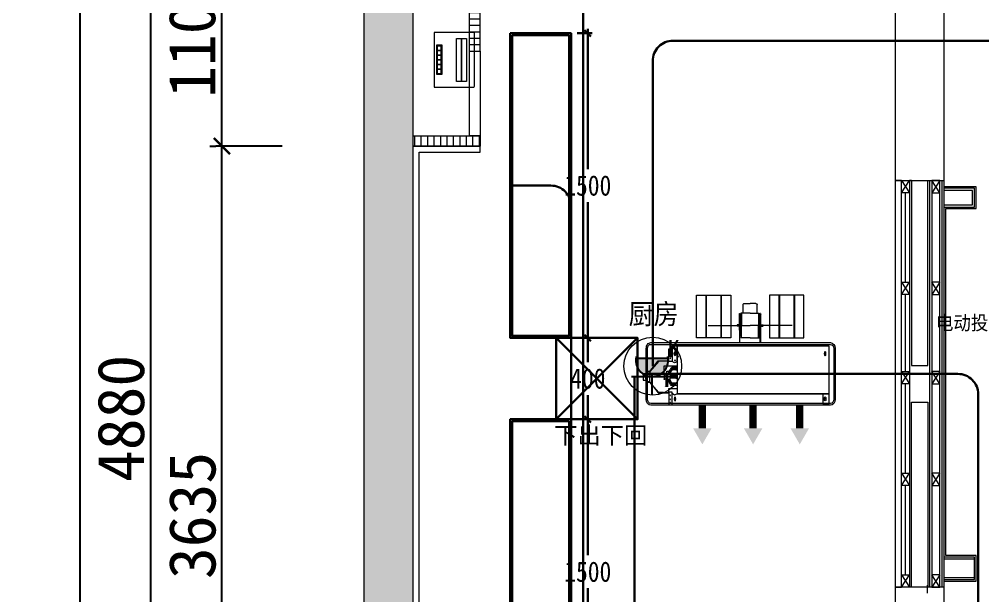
# Model space of a CAD drawing. Header units: millimetres. Extents: x -41640 to 3079702, y -5257903 to 68462.
# Drawn here: x 45904 to 50644, y 37760 to 40596 of the extents above; entities that cross this region are included whole.
import ezdxf

# ---------------------------------------------------------------- set-up
doc = ezdxf.new("R2010")
doc.units = ezdxf.units.MM
doc.header["$LTSCALE"] = 10
doc.linetypes.add('CONTINOUS', pattern=[0])
doc.layers.get('0').update_dxf_attribs({"color": 255})
doc.layers.get('Defpoints').update_dxf_attribs({"color": 255})
for name, color, linetype, lineweight in [('1浅浅', 251, 'Continuous', 20), ('1灯位开关布线图', 1, 'Continuous', 30), ('1灯位开关布置图', 5, 'Continuous', 30), ('1灯具', 2, 'Continuous', 30), ('1空调', 3, 'Continuous', 30), ('C-强电插座布置图', 1, 'Continuous', 30), ('浅线', 251, 'CONTINOUS', 0)]:
    doc.layers.add(name, color=color, linetype=linetype, lineweight=lineweight)
doc.layers.add('2323', color=4, linetype='Continuous')
doc.layers.add('LAYER2', color=8, linetype='Continuous')
doc.styles.add('125', font='', dxfattribs={"height": 160})
doc.styles.get("Standard").update_dxf_attribs({"font": ''})
doc.styles.add('夏建东', font='', dxfattribs={"width": 0.85})
doc.styles.add('宋', font='')
doc.styles.add('邓林', font='simhei.ttf')
doc.styles.get('125').set_extended_font_data('仿宋_GB2312')
doc.styles.get('Standard').set_extended_font_data('SimSun')
doc.styles.get('夏建东').set_extended_font_data('SimSun')
doc.styles.get('宋').set_extended_font_data('FangSong_GB2312')
doc.dimstyles.new('g', dxfattribs={"dimtxt": 100, "dimasz": 31, "dimexe": 21, "dimexo": 30, "dimgap": 31, "dimtad": 1, "dimtih": 1, "dimtoh": 1, "dimdec": 0, "dimrnd": 10, "dimdsep": 46, "dimtxsty": '夏建东', "dimblk": 'OBLIQUE', "dimcen": 2.5, "dimdle": 21, "dimclrd": 5, "dimclre": 5, "dimclrt": 5, "dimadec": 0, "dimazin": 0, "dimtfac": 1, "dimtdec": 0, "dimtmove": 2, "dimatfit": 3, "dimldrblk": 'DOT', "dimfxl": 300, "dimlwd": -1, "dimlwe": -1, "dimarcsym": 1})
doc.dimstyles.get("Standard").update_dxf_attribs({"dimtxt": 0.18, "dimasz": 0.18, "dimexe": 0.18, "dimexo": 0.0625, "dimgap": 0.09, "dimtad": 0, "dimtih": 1, "dimtoh": 1, "dimdec": 4, "dimzin": 0, "dimdsep": 46, "dimtxsty": 'Standard', "dimcen": 0.09, "dimadec": 0, "dimazin": 0, "dimtfac": 1, "dimtdec": 4, "dimtofl": 0, "dimtmove": 0, "dimatfit": 3, "dimfxl": 1, "dimtolj": 1, "dimtzin": 0, "dimarcsym": 0})

# ---------------------------------------------------------------- blocks, each defined once
blk = doc.blocks.new('_ArchTick')
at = {"color": 0, "linetype": 'ByBlock', "const_width": 0.15}
blk.add_lwpolyline([(-0.5, -0.5), (0.5, 0.5)], dxfattribs=at)
blk = doc.blocks.new('*D755')
at = {"layer": 'Defpoints', "color": 0, "lineweight": 30, "ltscale": 0.5}
for p in [(46901.4, 39972), (46901.4, 39972), (46901.4, 36337)]:
    blk.add_point(p, dxfattribs=at)
at = {"layer": '浅线', "color": 8, "lineweight": -2, "ltscale": 0.5}
for p, q in [((46901.4, 36277), (46901.4, 40032)), ((46841.4, 39972), (46871.4, 39972)), ((46961.4, 36337), (46931.4, 36337))]:
    blk.add_line(p, q, dxfattribs=at)
at = {"layer": '浅线', "color": 8, "lineweight": -2, "ltscale": 0.5, "xscale": 80, "yscale": 80, "zscale": 80}
for p, rotation in [((46901.4, 39972), 90), ((46901.4, 36337), 270)]:
    blk.add_blockref('_ArchTick', p, dxfattribs=dict(at, rotation=rotation))
at = {"layer": '浅线', "color": 45, "ltscale": 0.5, "insert": (46756.4, 38154.5), "char_height": 230, "attachment_point": 5, "rotation": 90, "style": '邓林', "bg_fill": 3, "box_fill_scale": 1.1, "bg_fill_color": 256, "bg_fill_true_color": 13158600, "bg_fill_transparency": 8888752}
blk.add_mtext('3635', dxfattribs=at)
blk = doc.blocks.new('_Dot')
at = {"color": 0, "linetype": 'ByBlock', "lineweight": -2}
blk.add_line((-0.5, 0), (-1, 0), dxfattribs=at)
at = {"color": 0, "linetype": 'ByBlock', "const_width": 0.5}
blk.add_lwpolyline([(-0.25, 0, 1), (0.25, 0, 1)], format="xyb", close=True, dxfattribs=at)
blk = doc.blocks.new('DOT')
at = {"color": 0, "linetype": 'ByBlock'}
blk.add_line((-0.35, 0), (-1, 0), dxfattribs=at)
at = {"color": 0, "linetype": 'ByBlock', "const_width": 0.35}
blk.add_lwpolyline([(-0.175, 0, 1), (0.175, 0, 1)], format="xyb", close=True, dxfattribs=at)
blk = doc.blocks.new('*D757')
at = {"layer": 'Defpoints', "color": 0, "lineweight": 30, "ltscale": 0.5}
for p in [(47251.4, 41072), (46201.4, 31402), (47251.4, 31402)]:
    blk.add_point(p, dxfattribs=at)
at = {"layer": '浅线', "color": 8, "lineweight": -2, "ltscale": 0.5}
for p, q in [((46201.4, 41132), (46201.4, 31342)), ((47191.4, 41072), (46171.4, 41072)), ((47191.4, 31402), (46171.4, 31402))]:
    blk.add_line(p, q, dxfattribs=at)
at = {"layer": '浅线', "color": 8, "lineweight": -2, "ltscale": 0.5, "xscale": 80, "yscale": 80, "zscale": 80}
for p, rotation in [((46201.4, 41072), 90), ((46201.4, 31402), 270)]:
    blk.add_blockref('_ArchTick', p, dxfattribs=dict(at, rotation=rotation))
at = {"layer": '浅线', "color": 45, "ltscale": 0.5, "insert": (46055.1, 36237), "char_height": 230, "attachment_point": 5, "rotation": 90, "style": '邓林', "bg_fill": 3, "box_fill_scale": 1.1, "bg_fill_color": 256, "bg_fill_true_color": 13158600, "bg_fill_transparency": 15660264}
blk.add_mtext('9670', dxfattribs=at)
blk = doc.blocks.new('*D786')
at = {"layer": 'Defpoints', "color": 0, "lineweight": 30, "ltscale": 0.5}
for p in [(46551.4, 41072), (47251.4, 41072), (48531.4, 36192)]:
    blk.add_point(p, dxfattribs=at)
at = {"layer": '浅线', "color": 8, "lineweight": -2, "ltscale": 0.5}
for p, q in [((46551.4, 36132), (46551.4, 41132)), ((47191.4, 41072), (46521.4, 41072)), ((48471.4, 36192), (46521.4, 36192))]:
    blk.add_line(p, q, dxfattribs=at)
at = {"layer": '浅线', "color": 8, "lineweight": -2, "ltscale": 0.5, "xscale": 80, "yscale": 80, "zscale": 80}
for p, rotation in [((46551.4, 41072), 90), ((46551.4, 36192), 270)]:
    blk.add_blockref('_ArchTick', p, dxfattribs=dict(at, rotation=rotation))
at = {"layer": '浅线', "color": 45, "ltscale": 0.5, "insert": (46405.1, 38632), "char_height": 230, "attachment_point": 5, "rotation": 90, "style": '邓林', "bg_fill": 3, "box_fill_scale": 1.1, "bg_fill_color": 256, "bg_fill_true_color": 13158600, "bg_fill_transparency": 8784720}
blk.add_mtext('4880', dxfattribs=at)
blk = doc.blocks.new('*D787')
at = {"layer": 'Defpoints', "color": 0, "lineweight": 30, "ltscale": 0.5}
for p in [(46901.4, 41072), (47151.4, 41072), (47256.9, 39972)]:
    blk.add_point(p, dxfattribs=at)
at = {"layer": '浅线', "color": 8, "lineweight": -2, "ltscale": 0.5}
for p, q in [((46901.4, 39912), (46901.4, 41132)), ((47091.4, 41072), (46871.4, 41072)), ((47196.9, 39972), (46871.4, 39972))]:
    blk.add_line(p, q, dxfattribs=at)
at = {"layer": '浅线', "color": 8, "lineweight": -2, "ltscale": 0.5, "xscale": 80, "yscale": 80, "zscale": 80}
for p, rotation in [((46901.4, 41072), 90), ((46901.4, 39972), 270)]:
    blk.add_blockref('_ArchTick', p, dxfattribs=dict(at, rotation=rotation))
at = {"layer": '浅线', "color": 45, "ltscale": 0.5, "insert": (46755.1, 40522), "char_height": 230, "attachment_point": 5, "rotation": 90, "style": '邓林', "bg_fill": 3, "box_fill_scale": 1.1, "bg_fill_color": 256, "bg_fill_true_color": 13158600, "bg_fill_transparency": 8792064}
blk.add_mtext('1100', dxfattribs=at)
blk = doc.blocks.new('_DatumFilled')
at = {"color": 0, "linetype": 'ByBlock'}
blk.add_solid([(0, 0.577), (-1, 0), (0, -0.577)], dxfattribs=at)
blk = doc.blocks.new('b-ktsnj')
at = {"color": 251, "lineweight": 0}
for p, q in [((162054, 33961.1, 0), (161133.2, 33961.1, 0)), ((162054, 33952.4, 0), (161133.2, 33952.4, 0)), ((161225.6, 33894.8, 0), (161225.6, 33958.9, 0)), ((161225.6, 33958.9, 0), (161241.6, 33958.9, 0)), ((161241.6, 33958.9, 0), (161241.6, 33894.8, 0)), ((162015.6, 33952.4, 0), (161241.6, 33952.4, 0)), ((161241.6, 33952.4, 0), (161241.6, 33900.7, 0)), ((162015.6, 33902.9, 0), (162015.6, 33952.4, 0)), ((162015.6, 33952.4, 0), (162047.7, 33952.4, 0)), ((162047.7, 33952.4, 0), (162047.7, 33902.9, 0)), ((161109.7, 33930.7, 0), (161109.7, 33670.7, 0)), ((161116.4, 33930.7, 0), (161116.4, 33670.7, 0)), ((161128.7, 33843.1, 0), (161170.3, 33898, 0)), ((161172.6, 33893.7, 0), (161128.7, 33843.1, 0)), ((161170.3, 33898, 0), (161225.6, 33898, 0)), ((161225.6, 33898, 0), (161172.6, 33893.7, 0)), ((161241.6, 33894.8, 0), (161225.6, 33894.8, 0)), ((161225.6, 33894.8, 0), (161225.6, 33875.8, 0)), ((161254.9, 33908.8, 0), (161241.6, 33900.7, 0)), ((161257.2, 33928.9, 0), (161254.7, 33928.9, 0)), ((161268.2, 33902.9, 0), (161254.9, 33908.8, 0)), ((161257.2, 33928.9, 0), (161257.2, 33932.4, 0)), ((161257.2, 33928.9, 0), (161259.7, 33928.9, 0)), ((161257.2, 33928.9, 0), (161257.2, 33925.4, 0)), ((161268.2, 33658.3, 0), (161268.2, 33902.9, 0)), ((161268.2, 33902.9, 0), (162047.7, 33902.9, 0)), ((162015.6, 33902.9, 0), (161268.2, 33902.9, 0)), ((162047.7, 33902.9, 0), (162015.6, 33902.9, 0)), ((162026.6, 33928.9, 0), (162024.1, 33928.9, 0)), ((162026.6, 33928.9, 0), (162026.6, 33932.4, 0)), ((162026.6, 33928.9, 0), (162026.6, 33925.4, 0)), ((162026.6, 33928.9, 0), (162029.1, 33928.9, 0)), ((162047.7, 33902.9, 0), (162047.7, 33658.3, 0)), ((162070.9, 33670.7, 0), (162070.9, 33930.7, 0)), ((162077.6, 33670.7, 0), (162077.6, 33930.7, 0)), ((161116.4, 33843.1, 0), (161128.7, 33843.1, 0)), ((161128.7, 33842, 0), (161116.4, 33842, 0)), ((161128.7, 33843.1, 0), (161128.7, 33815.6, 0)), ((161219.8, 33865.4, 0), (161209.1, 33865.4, 0)), ((161210.4, 33829.8, 0), (161210.4, 33860.8, 0)), ((161214.4, 33829.8, 0), (161214.4, 33858.5, 0)), ((161218.4, 33829.8, 0), (161218.4, 33860.8, 0)), ((161224.1, 33835.5, 0), (161234.4, 33821.8, 0)), ((161225.6, 33875.8, 0), (161268.2, 33875.8, 0)), ((161260.4, 33859.3, 0), (161237.7, 33859.3, 0)), ((161260.4, 33853.5, 0), (161240.1, 33853.5, 0)), ((161260.4, 33847.6, 0), (161241.1, 33847.6, 0)), ((161268.2, 33859.3, 0), (161260.4, 33859.3, 0)), ((161260.4, 33859.3, 0), (161260.4, 33847.6, 0)), ((161260.4, 33847.6, 0), (161268.2, 33847.6, 0)), ((161268.2, 33847.6, 0), (161268.2, 33859.3, 0)), ((161180.1, 33815.6, 0), (161074.4, 33815.6, 0)), ((161093.4, 33800.7, 0), (161093.4, 33832.4, 0)), ((161093.4, 33832.4, 0), (161093.4, 33832.4, 0)), ((161093.4, 33832.4, 0), (161109.7, 33832.4, 0)), ((161109.7, 33800.7, 0), (161093.4, 33800.7, 0)), ((161093.4, 33800.7, 0), (161093.4, 33800.7, 0)), ((161109.7, 33832.4, 0), (161109.7, 33832.4, 0)), ((161109.7, 33832.4, 0), (161109.7, 33800.7, 0)), ((161109.7, 33800.7, 0), (161109.7, 33800.7, 0)), ((161128.7, 33789.1, 0), (161116.4, 33789.1, 0)), ((161116.4, 33788, 0), (161128.7, 33788, 0)), ((161128.7, 33788, 0), (161128.7, 33815.6, 0)), ((161172.6, 33737.5, 0), (161128.7, 33788, 0)), ((161128.7, 33788, 0), (161170.3, 33733.1, 0)), ((161234.7, 33815.6, 0), (161180.1, 33815.6, 0)), ((161200.3, 33827.2, 0), (161201.7, 33828.5, 0)), ((161200.3, 33827.2, 0), (161201.7, 33825.8, 0)), ((161200.3, 33827.2, 0), (161204.4, 33827.2, 0)), ((161201.1, 33801.4, 0), (161201.1, 33821.8, 0)), ((161201.1, 33821.8, 0), (161202.9, 33821.8, 0)), ((161202.9, 33801.4, 0), (161201.1, 33801.4, 0)), ((161202, 33821.8, 0), (161202, 33827.2, 0)), ((161202, 33801.4, 0), (161202, 33798.7, 0)), ((161202, 33797.6, 0), (161202, 33758.9, 0)), ((161202.9, 33821.8, 0), (161202.9, 33801.4, 0)), ((161204.4, 33827.2, 0), (161203.1, 33828.5, 0)), ((161204.4, 33827.2, 0), (161203.1, 33825.8, 0)), ((161221.1, 33829.8, 0), (161207.8, 33829.8, 0)), ((161221.1, 33801.4, 0), (161207.8, 33801.4, 0)), ((161214.4, 33801.4, 0), (161214.4, 33786.7, 0)), ((161214.4, 33786.7, 0), (161227.5, 33786.7, 0)), ((161224.1, 33795.6, 0), (161234.9, 33810, 0)), ((161234.9, 33810, 0), (161234.4, 33821.8, 0)), ((161260.4, 33821.8, 0), (161234.4, 33821.8, 0)), ((161268.2, 33815.6, 0), (161234.7, 33815.6, 0)), ((161260.4, 33810, 0), (161234.9, 33810, 0)), ((161260.4, 33810, 0), (161260.4, 33821.8, 0)), ((161260.4, 33821.8, 0), (161268.2, 33821.8, 0)), ((161268.2, 33810, 0), (161260.4, 33810, 0)), ((161268.2, 33821.8, 0), (161268.2, 33810, 0)), ((161225.6, 33733.1, 0), (161172.6, 33737.5, 0)), ((161202, 33758.9, 0), (161268.2, 33758.9, 0)), ((161260.4, 33768.5, 0), (161241.4, 33768.5, 0)), ((161254.9, 33744.4, 0), (161241.6, 33736.3, 0)), ((161260.4, 33774.4, 0), (161242.9, 33774.4, 0)), ((161260.4, 33780.2, 0), (161244.2, 33780.2, 0)), ((161268.2, 33738.5, 0), (161254.9, 33744.4, 0)), ((161260.4, 33768.5, 0), (161260.4, 33780.2, 0)), ((161260.4, 33780.2, 0), (161268.2, 33780.2, 0)), ((161268.2, 33768.5, 0), (161260.4, 33768.5, 0)), ((161268.2, 33780.2, 0), (161268.2, 33768.5, 0)), ((161268.2, 33738.5, 0), (161268.2, 33658.3, 0)), ((161170.3, 33733.1, 0), (161225.6, 33733.1, 0)), ((161241.6, 33736.3, 0), (161225.6, 33736.3, 0)), ((161225.6, 33736.3, 0), (161225.6, 33672.2, 0)), ((161241.6, 33672.2, 0), (161241.6, 33736.3, 0)), ((161241.6, 33658.3, 0), (161241.6, 33736.3, 0)), ((161257.2, 33696.8, 0), (161254.7, 33696.8, 0)), ((161257.2, 33696.8, 0), (161257.2, 33700.3, 0)), ((161257.2, 33696.8, 0), (161257.2, 33693.3, 0)), ((161257.2, 33696.8, 0), (161259.7, 33696.8, 0)), ((162026.6, 33696.8, 0), (162024.1, 33696.8, 0)), ((162026.6, 33696.8, 0), (162026.6, 33700.3, 0)), ((162026.6, 33696.8, 0), (162029.1, 33696.8, 0)), ((162026.6, 33696.8, 0), (162026.6, 33693.3, 0)), ((161133.2, 33649, 0), (162054, 33649, 0)), ((161133.2, 33640.3, 0), (162054, 33640.3, 0)), ((161225.6, 33672.2, 0), (161241.6, 33672.2, 0)), ((161268.2, 33658.3, 0), (161241.6, 33658.3, 0)), ((162047.7, 33658.3, 0), (161268.2, 33658.3, 0)), ((161588.4, 33552.7, 0), (161588.4, 33640.3, 0)), ((161588.4, 33640.3, 0), (161588.4, 33640.3, 0)), ((161588.4, 33640.3, 0), (161589.7, 33640.3, 0)), ((161589.7, 33640.3, 0), (161589.7, 33640.3, 0)), ((161589.7, 33640.3, 0), (161589.7, 33552.7, 0)), ((161695.4, 33640.3, 0), (161694.1, 33640.3, 0)), ((161694.1, 33640.3, 0), (161694.1, 33640.3, 0)), ((161694.1, 33640.3, 0), (161694.1, 33552.7, 0)), ((161695.4, 33552.7, 0), (161695.4, 33640.3, 0)), ((161695.4, 33640.3, 0), (161695.4, 33640.3, 0)), ((161542.4, 33616.3, 0), (161366.3, 33616.3, 0)), ((161366.3, 33616.3, 0), (161366.3, 33397.2, 0)), ((161414.3, 33397.2, 0), (161414.3, 33616.3, 0)), ((161416.8, 33397.2, 0), (161416.8, 33616.3, 0)), ((161491.8, 33397.2, 0), (161491.8, 33616.3, 0)), ((161494.4, 33397.2, 0), (161494.4, 33616.3, 0)), ((161542.4, 33397.2, 0), (161542.4, 33616.3, 0)), ((161598.3, 33616.3, 0), (161594.6, 33616.3, 0)), ((161594.6, 33604.9, 0), (161594.6, 33552.7, 0)), ((161598.3, 33616.3, 0), (161598.3, 33552.7, 0)), ((161641.9, 33616.3, 0), (161598.3, 33616.3, 0)), ((161641.9, 33616.3, 0), (161685.5, 33616.3, 0)), ((161685.5, 33616.3, 0), (161685.5, 33552.7, 0)), ((161685.5, 33616.3, 0), (161689.2, 33616.3, 0)), ((161689.2, 33604.9, 0), (161689.2, 33552.7, 0)), ((161741.4, 33616.3, 0), (161917.5, 33616.3, 0)), ((161741.4, 33397.2, 0), (161741.4, 33616.3, 0)), ((161789.4, 33397.2, 0), (161789.4, 33616.3, 0)), ((161792, 33397.2, 0), (161792, 33616.3, 0)), ((161867, 33397.2, 0), (161867, 33616.3, 0)), ((161869.5, 33397.2, 0), (161869.5, 33616.3, 0)), ((161917.5, 33616.3, 0), (161917.5, 33397.2, 0)), ((161426.2, 33552.7, 0), (161641.9, 33552.7, 0)), ((161542.4, 33556.6, 0), (161542.4, 33552.7, 0)), ((161542.4, 33548.8, 0), (161542.4, 33552.7, 0)), ((161587, 33556.6, 0), (161574.8, 33556.6, 0)), ((161574.8, 33556.6, 0), (161574.8, 33552.7, 0)), ((161574.8, 33548.8, 0), (161574.8, 33552.7, 0)), ((161587, 33548.8, 0), (161574.8, 33548.8, 0)), ((161587, 33574.4, 0), (161587, 33493.7, 0)), ((161589.7, 33552.7, 0), (161588.4, 33552.7, 0)), ((161588.4, 33552.7, 0), (161588.4, 33552.7, 0)), ((161589.7, 33577.2, 0), (161589.3, 33577.2, 0)), ((161589.7, 33552.7, 0), (161589.7, 33552.7, 0)), ((161591.9, 33493.7, 0), (161591.9, 33574.4, 0)), ((161594.6, 33500.5, 0), (161594.6, 33552.7, 0)), ((161598.3, 33489, 0), (161598.3, 33552.7, 0)), ((161857.6, 33552.7, 0), (161641.9, 33552.7, 0)), ((161685.5, 33489, 0), (161685.5, 33552.7, 0)), ((161689.2, 33500.5, 0), (161689.2, 33552.7, 0)), ((161691.9, 33493.7, 0), (161691.9, 33574.4, 0)), ((161694.1, 33577.2, 0), (161694.5, 33577.2, 0)), ((161694.1, 33552.7, 0), (161694.1, 33552.7, 0)), ((161694.1, 33552.7, 0), (161695.4, 33552.7, 0)), ((161695.4, 33552.7, 0), (161695.4, 33552.7, 0)), ((161696.8, 33574.4, 0), (161696.8, 33493.7, 0)), ((161696.8, 33556.6, 0), (161709, 33556.6, 0)), ((161696.8, 33548.8, 0), (161709, 33548.8, 0)), ((161741.4, 33556.6, 0), (161741.4, 33552.7, 0)), ((161741.4, 33548.8, 0), (161741.4, 33552.7, 0)), ((161589.3, 33490.8, 0), (161589.7, 33490.8, 0)), ((161694.5, 33490.8, 0), (161694.1, 33490.8, 0)), ((161598.3, 33489, 0), (161594.6, 33489, 0)), ((161641.9, 33489, 0), (161598.3, 33489, 0)), ((161606.2, 33489, 0), (161606.2, 33446.3, 0)), ((161641.9, 33489, 0), (161685.5, 33489, 0)), ((161677.6, 33489, 0), (161677.6, 33446.3, 0)), ((161685.5, 33489, 0), (161689.2, 33489, 0)), ((161366.3, 33397.2, 0), (161542.4, 33397.2, 0)), ((161611.8, 33439, 0), (161641.9, 33439, 0)), ((161672, 33439, 0), (161641.9, 33439, 0)), ((161917.5, 33397.2, 0), (161741.4, 33397.2, 0))]:
    blk.add_line(p, q, dxfattribs=at)
at = {"color": 251, "lineweight": 0, "const_width": 37.5, "elevation": 0}
for points in [[(161397.1, 34079.4), (161397.1, 33961.1)], [(161657.4, 34079.4), (161657.4, 33961.1)], [(161896.6, 34079.4), (161896.6, 33961.1)]]:
    blk.add_lwpolyline(points, dxfattribs=at)
at = {"color": 251, "lineweight": 0}
for centre, major_axis, ratio, start_param, end_param in [((161133.2, 33930.7, 0), (0, 30.4), 0.77429, 0, 1.570796), ((161133.2, 33930.7, 0), (0, 21.7), 0.77429, 0, 1.570796), ((161233.6, 33948.8, 0), (0, 1.36), 0.77429, -1.570796, 4.712389), ((161257.2, 33928.9, 0), (0, 10.4), 0.407862, 3.141593, 9.424778), ((162054, 33930.7, 0), (0, 30.4), 0.77429, -1.570796, 0), ((162054, 33930.7, 0), (0, 21.7), 0.77429, -1.570796, 0), ((161233.6, 33930.3, 0), (0, 1.36), 0.77429, -1.570796, 4.712389), ((161233.6, 33909.9, 0), (0, 1.36), 0.77429, 4.712389, 10.995574), ((161214.4, 33865.4, 0), (0, 6.9), 0.77429, 1.570796, 4.712389), ((161264.3, 33815.6, 0), (0, 55.6), 0.77429, 0.664485, 1.204171), ((161264.8, 33815.3, 0), (0, 49.7), 0.77429, 0.694736, 1.26495), ((161264.3, 33815.6, 0), (0, 43.8), 0.77429, 0.752317, 1.332497), ((161143.6, 33816.5, 0), (0, 46.6), 0.77429, 1.223528, 1.918065), ((161202, 33798, 0), (-0.816, 0), 0.807711, 3.342482, 6.082296), ((161214.4, 33829.8, 0), (0, 8.63), 0.77429, 1.570796, 4.712389), ((161214.4, 33801.4, 0), (0, 8.63), 0.77429, 4.712389, 7.853982), ((161214.2, 33815.6, 0), (0, 5.59), 0.77429, 4.712389, 10.995574), ((161264.3, 33815.6, 0), (0, 55.6), 0.77429, 1.937421, 2.581114), ((161264.8, 33815.3, 0), (0, 49.7), 0.77429, 1.866849, 2.536978), ((161264.3, 33815.6, 0), (0, 43.8), 0.77429, 1.809095, 2.508026), ((161233.6, 33721.2, 0), (0, 1.36), 0.77429, 4.712389, 10.995574), ((161233.6, 33700.8, 0), (0, 1.36), 0.77429, -1.570796, 4.712389), ((161257.2, 33732.1, 0), (0, 2.58), 0.77429, -1.570796, 4.712389), ((162026.6, 33696.8, 0), (0, 10.4), 0.407862, 4.712389, 10.995574), ((161133.2, 33670.7, 0), (0, 30.4), 0.77429, 1.570796, 3.141593), ((161133.2, 33670.7, 0), (0, 21.7), 0.77429, 1.570796, 3.141593), ((161233.6, 33682.3, 0), (0, 1.36), 0.77429, -1.570796, 4.712389), ((162054, 33670.7, 0), (0, 30.4), 0.77429, 3.141593, 4.712389), ((162054, 33670.7, 0), (0, 21.7), 0.77429, 3.141593, 4.712389), ((161589.1, 33610.6, 0), (0, 9.07), 0.77429, 4.03203, 5.395782), ((161694.7, 33610.6, 0), (0, 9.07), 0.77429, 0.887403, 2.251155), ((161589.3, 33574.4, 0), (0, 2.89), 0.77429, 0, 1.570796), ((161589.7, 33574.4, 0), (0, 2.89), 0.77429, 4.712389, 6.283185), ((161694.1, 33574.4, 0), (0, 2.89), 0.77429, 0, 1.570796), ((161694.5, 33574.4, 0), (0, 2.89), 0.77429, 4.712389, 6.283185), ((161589.3, 33493.7, 0), (0, 2.89), 0.77429, 1.570796, 3.141593), ((161589.7, 33493.7, 0), (0, 1.36), 0.77429, 4.712389, 10.995574), ((161589.7, 33493.7, 0), (0, 2.89), 0.77429, 3.141593, 4.712389), ((161589.1, 33494.8, 0), (0, 9.07), 0.77429, 4.028996, 5.392748), ((161694.7, 33494.8, 0), (0, 9.07), 0.77429, 0.890438, 2.25419), ((161694.1, 33493.7, 0), (0, 2.89), 0.77429, 1.570796, 3.141593), ((161694.1, 33493.7, 0), (0, 1.36), 0.77429, 4.712389, 10.995574), ((161694.5, 33493.7, 0), (0, 2.89), 0.77429, 3.141593, 4.712389), ((161611.8, 33446.3, 0), (0, 7.24), 0.77429, 1.570796, 3.141593), ((161672, 33446.3, 0), (0, 7.24), 0.77429, 3.141593, 4.712389)]:
    blk.add_ellipse(centre, major_axis=major_axis, ratio=ratio, start_param=start_param, end_param=end_param, dxfattribs=at)
at = {"color": 251, "lineweight": 0, "extrusion": (0, 0, -1)}
for centre, major_axis, ratio, start_param, end_param in [((162026.6, 33928.9, 0), (0, 10.4), 0.407862, 3.141593, 9.424778), ((161202, 33798.3, 0), (0.816, 0), 0.807711, 0.20089, 2.940703), ((161257.2, 33696.8, 0), (0, 10.4), 0.407862, 4.712389, 10.995574)]:
    blk.add_ellipse(centre, major_axis=major_axis, ratio=ratio, start_param=start_param, end_param=end_param, dxfattribs=at)
at = {"color": 251, "lineweight": 0, "xscale": 82.5, "yscale": 82.5, "zscale": 82.5, "rotation": 270}
for p in [(161397.1, 34079.4, 0), (161657.4, 34079.4, 0), (161896.6, 34079.4, 0)]:
    blk.add_blockref('_DatumFilled', p, dxfattribs=at)
blk = doc.blocks.new('b-ranqijiliang')
at = {"color": 0, "linetype": 'ByBlock', "elevation": 0}
blk.add_lwpolyline([(199708.9, 31158), (199708.9, 31342.3), (199308.9, 31342.3), (199308.9, 31058, 0.414214), (199318.9, 31048), (199698.9, 31048, 0.414214), (199708.9, 31058), (199708.9, 31158)], format="xyb", dxfattribs=at)
for points in [[(199400.9, 31324), (199616.9, 31324), (199616.9, 31287.5), (199400.9, 31287.5)], [(199438, 31291.2), (199438, 31320.4), (199408.8, 31320.4), (199408.8, 31291.2)], [(199472.2, 31291.2), (199472.2, 31320.4), (199443, 31320.4), (199443, 31291.2)], [(199506.4, 31291.2), (199506.4, 31320.4), (199477.2, 31320.4), (199477.2, 31291.2)], [(199540.6, 31291.2), (199540.6, 31320.4), (199511.4, 31320.4), (199511.4, 31291.2)], [(199574.8, 31291.2), (199574.8, 31320.4), (199545.6, 31320.4), (199545.6, 31291.2)], [(199609, 31291.2), (199609, 31320.4), (199579.8, 31320.4), (199579.8, 31291.2)], [(199349.6, 31178.8), (199663.2, 31178.8), (199663.2, 31142.3), (199349.6, 31142.3)], [(199349.6, 31142.3), (199663.2, 31142.3), (199663.2, 31105.8), (199349.6, 31105.8)]]:
    blk.add_lwpolyline(points, close=True, dxfattribs=at)
blk = doc.blocks.new('_Oblique')
at = {"color": 0, "linetype": 'ByBlock', "lineweight": -2}
blk.add_line((-0.5, -0.5), (0.5, 0.5), dxfattribs=at)
blk = doc.blocks.new('*D865')
at = {"layer": '1灯位开关布置图', "color": 5, "ltscale": 0.1}
for p, q in [((48577.3, 38627.8), (48721.9, 38627.8)), ((48700.9, 38648.8), (48700.9, 37958.4)), ((48700.9, 37106), (48700.9, 37796.4)), ((48521.4, 37127), (48721.9, 37127))]:
    blk.add_line(p, q, dxfattribs=at)
at = {"layer": 'Defpoints', "color": 0, "lineweight": 30, "ltscale": 0.1}
for p in [(48547.3, 38627.8), (48700.9, 38627.8), (48491.4, 37127)]:
    blk.add_point(p, dxfattribs=at)
at = {"layer": '1灯位开关布置图', "color": 5, "ltscale": 0.1, "xscale": 31, "yscale": 31, "zscale": 31}
for p, rotation in [((48700.9, 38627.8), 90), ((48700.9, 37127), 270)]:
    blk.add_blockref('_Oblique', p, dxfattribs=dict(at, rotation=rotation))
at = {"layer": '1灯位开关布置图', "color": 5, "lineweight": 0, "ltscale": 0.1, "insert": (48700.9, 37877.4), "char_height": 100, "attachment_point": 5, "style": '夏建东'}
blk.add_mtext('1500', dxfattribs=at)
blk = doc.blocks.new('*D866')
at = {"layer": '1灯位开关布置图', "color": 5, "ltscale": 0.1}
for p, q in [((48602.8, 39027.8), (48721.9, 39027.8)), ((48700.9, 39048.8), (48700.9, 38908.8)), ((48700.9, 38606.8), (48700.9, 38746.8)), ((48577.3, 38627.8), (48721.9, 38627.8))]:
    blk.add_line(p, q, dxfattribs=at)
at = {"layer": 'Defpoints', "color": 0, "lineweight": 30, "ltscale": 0.1}
for p in [(48572.8, 39027.8), (48700.9, 39027.8), (48547.3, 38627.8)]:
    blk.add_point(p, dxfattribs=at)
at = {"layer": '1灯位开关布置图', "color": 5, "ltscale": 0.1, "xscale": 31, "yscale": 31, "zscale": 31}
for p, rotation in [((48700.9, 39027.8), 90), ((48700.9, 38627.8), 270)]:
    blk.add_blockref('_Oblique', p, dxfattribs=dict(at, rotation=rotation))
at = {"layer": '1灯位开关布置图', "color": 5, "lineweight": 0, "ltscale": 0.1, "insert": (48700.9, 38827.8), "char_height": 100, "attachment_point": 5, "style": '夏建东'}
blk.add_mtext('400', dxfattribs=at)
blk = doc.blocks.new('*D867')
at = {"layer": '1灯位开关布置图', "color": 5, "ltscale": 0.1}
for p, q in [((48648.9, 40527), (48721.9, 40527)), ((48700.9, 40548), (48700.9, 39858.4)), ((48700.9, 39006.8), (48700.9, 39696.4)), ((48602.8, 39027.8), (48721.9, 39027.8))]:
    blk.add_line(p, q, dxfattribs=at)
at = {"layer": 'Defpoints', "color": 0, "lineweight": 30, "ltscale": 0.1}
for p in [(48618.9, 40527), (48700.9, 40527), (48572.8, 39027.8)]:
    blk.add_point(p, dxfattribs=at)
at = {"layer": '1灯位开关布置图', "color": 5, "ltscale": 0.1, "xscale": 31, "yscale": 31, "zscale": 31}
for p, rotation in [((48700.9, 40527), 90), ((48700.9, 39027.8), 270)]:
    blk.add_blockref('_Oblique', p, dxfattribs=dict(at, rotation=rotation))
at = {"layer": '1灯位开关布置图', "color": 5, "lineweight": 0, "ltscale": 0.1, "insert": (48700.9, 39777.4), "char_height": 100, "attachment_point": 5, "style": '夏建东'}
blk.add_mtext('1500', dxfattribs=at)
blk = doc.blocks.new('强电插座')
at = {"lineweight": 0}
h = blk.add_hatch(color=12, dxfattribs=at)
h.set_gradient(color1=(216, 3, 3), color2=(230, 5, 5), tint=1, name='CYLINDER')
h.paths.add_polyline_path([(88497.8, 75989.2, 1.129445), (88497.8, 75909.4)])
at = {"layer": '2323', "color": 1}
for p, q in [((88452.6, 75999.6), (88452.6, 75902)), ((88497.8, 75989.2), (88497.8, 75909.4)), ((88407.2, 75949.3), (88460.4, 75949.3))]:
    blk.add_line(p, q, dxfattribs=at)
blk.add_arc((88492.9, 75949.3), 40.2, 77.2553, 282.7447, dxfattribs=at)
at = {"layer": 'LAYER2', "color": 1, "ltscale": 20}
blk.add_line((88456.4, 75966.1), (88456.4, 75966.1), dxfattribs=at)
blk = doc.blocks.new('B-壁挂空调电源')
at = {"layer": 'C-强电插座布置图', "color": 1, "linetype": 'ByBlock', "lineweight": 9, "xscale": 3.022918778355232, "yscale": 3.022918778355232, "zscale": 3.022918778355232, "rotation": 90}
blk.add_blockref('强电插座', (-21652.2, -180587.8, 0), dxfattribs=at)
at = {"layer": 'C-强电插座布置图', "color": 1, "linetype": 'ByBlock', "lineweight": 9, "insert": (-251035.6, 87069.4, -5661.9), "char_height": 130, "width": 136.462, "attachment_point": 3, "style": '宋'}
blk.add_mtext('K', dxfattribs=at)

msp = doc.modelspace()

# ---------------------------------------------------------------- hatches: boundary and pattern name
at = {"layer": '浅线', "ltscale": 0.5}
h = msp.add_hatch(color=256, dxfattribs=at)
h.dxf.hatch_style = 1
h.paths.add_polyline_path([(47601.4, 33962), (50213.4, 33962), (50213.4, 31162), (50603.4, 31162), (50603.4, 31402), (50453.4, 31402), (50453.4, 34202), (47841.4, 34202), (47841.4, 41072), (48169.4, 41072), (48169.4, 41312), (47601.4, 41312)])

# ---------------------------------------------------------------- linework, layer by layer
at = {"layer": '1灯位开关布线图', "linetype": 'Continuous', "lineweight": 30}
msp.add_lwpolyline([(50511.3, 36783.9), (48778.9, 36783.9, -0.414214), (48678.9, 36883.9), (48678.9, 40717)], format="xyb", dxfattribs=at)
at = {"layer": '1空调'}
for points in [[(49020.3, 38889.2), (49020.3, 40390.3, -0.414214), (49120.3, 40490.3), (53340.2, 40490.3)], [(48988.5, 38850.8), (50521.7, 38850.8, -0.414214), (50621.7, 38750.8), (50621.7, 33233.9, 0.414214), (50721.7, 33133.9), (51913.4, 33133.9)]]:
    msp.add_lwpolyline(points, format="xyb", dxfattribs=at)
at = {"layer": '1空调', "linetype": 'Continuous', "lineweight": 30}
msp.add_lwpolyline([(50553.4, 36563.7), (49031, 36563.7, -0.414214), (48931, 36663.7), (48931, 38837.9)], format="xyb", dxfattribs=at)
at = {"layer": '1空调', "color": 1, "linetype": 'ByBlock', "lineweight": 9}
msp.add_circle((49020.3, 38889.2), 142.1, dxfattribs=at)
at = {"layer": '浅线', "ltscale": 0.5}
for p, q in [((47601.4, 33962), (47601.4, 41312)), ((47841.4, 34202), (47841.4, 41072)), ((50243.4, 37802), (50243.4, 39802)), ((50243.4, 39802), (50283.4, 39742)), ((50243.4, 39742), (50283.4, 39802)), ((50283.4, 39802), (50283.4, 37802)), ((50293.4, 39802), (50283.4, 39802)), ((50373.4, 39802), (50453.4, 39802)), ((50383.4, 37802), (50383.4, 39802)), ((50393.4, 39802), (50443.4, 39802)), ((50433.4, 39802), (50393.4, 39742)), ((50433.4, 39742), (50393.4, 39802)), ((50393.4, 39802), (50393.4, 37802)), ((50433.4, 37802), (50433.4, 39802)), ((50263.4, 39302), (50263.4, 39742)), ((50243.4, 39302), (50283.4, 39242)), ((50243.4, 39242), (50283.4, 39302)), ((50433.4, 39302), (50393.4, 39242)), ((50433.4, 39242), (50393.4, 39302)), ((50263.4, 38862), (50263.4, 39242)), ((50243.4, 38862), (50283.4, 38802)), ((50243.4, 38802), (50283.4, 38862)), ((50433.4, 38862), (50393.4, 38802)), ((50433.4, 38802), (50393.4, 38862)), ((50263.4, 38362), (50263.4, 38802)), ((50243.4, 38362), (50283.4, 38302)), ((50243.4, 38302), (50283.4, 38362)), ((50433.4, 38362), (50393.4, 38302)), ((50433.4, 38302), (50393.4, 38362)), ((50263.4, 37862), (50263.4, 38302)), ((50243.4, 37862), (50283.4, 37802)), ((50243.4, 37802), (50283.4, 37862)), ((50433.4, 37862), (50393.4, 37802)), ((50433.4, 37802), (50393.4, 37862)), ((50370.4, 37812), (50370.4, 37772))]:
    msp.add_line(p, q, dxfattribs=at)
for points in [[(50213.4, 39802), (50453.4, 39802), (50453.4, 40724), (50213.4, 40724)], [(50243.4, 39802), (50283.4, 39802), (50283.4, 39742), (50243.4, 39742)], [(50433.4, 39802), (50393.4, 39802), (50393.4, 39742), (50433.4, 39742)], [(50243.4, 39302), (50283.4, 39302), (50283.4, 39242), (50243.4, 39242)], [(50433.4, 39302), (50393.4, 39302), (50393.4, 39242), (50433.4, 39242)], [(50243.4, 38862), (50283.4, 38862), (50283.4, 38802), (50243.4, 38802)], [(50433.4, 38862), (50393.4, 38862), (50393.4, 38802), (50433.4, 38802)], [(50243.4, 38362), (50283.4, 38362), (50283.4, 38302), (50243.4, 38302)], [(50433.4, 38362), (50393.4, 38362), (50393.4, 38302), (50433.4, 38302)], [(50243.4, 37862), (50283.4, 37862), (50283.4, 37802), (50243.4, 37802)], [(50433.4, 37862), (50393.4, 37862), (50393.4, 37802), (50433.4, 37802)], [(50213.4, 36882), (50453.4, 36882), (50453.4, 37802), (50213.4, 37802)]]:
    msp.add_lwpolyline(points, close=True, dxfattribs=at)
for points in [[(47841.4, 39972), (48171.2, 39972), (48171.2, 40022), (48141.4, 40022), (48141.4, 40022)], [(50243.4, 39802), (50213.4, 39802), (50213.4, 37802), (50243.4, 37802)], [(50293.4, 39802), (50293.4, 38892), (50373.4, 38892), (50373.4, 39802)], [(50443.4, 37802), (50443.4, 39802)], [(50453.4, 37832), (50611.4, 37832), (50611.4, 37958), (50461.4, 37958), (50461.4, 39664.1), (50611.4, 39664.1), (50611.4, 39772), (50452.8, 39772)], [(50453.4, 37802), (50453.4, 39802)], [(50453.4, 37840), (50603.4, 37840), (50603.4, 37950), (50453.4, 37950), (50453.4, 39672.1), (50603.4, 39672.1), (50603.4, 39764), (50453.4, 39764)], [(50453.4, 39682.1), (50593.4, 39682.1), (50593.4, 39754), (50453.4, 39754)], [(50293.4, 37802), (50293.4, 38712), (50373.4, 38712), (50373.4, 37802)], [(50453.4, 37850), (50603.4, 37850), (50603.4, 37940), (50453.4, 37940)]]:
    msp.add_lwpolyline(points, dxfattribs=at)

# ---------------------------------------------------------------- block references
at = {"layer": '1空调', "xscale": -0.9595203026547097, "yscale": 0.9595203026838135, "zscale": 0.9595203026824698, "rotation": 180}
msp.add_blockref('b-ktsnj', (-105599.4, 71283.3, 0), dxfattribs=at)
at = {"layer": '1空调', "color": 1, "linetype": 'ByBlock', "lineweight": 9, "xscale": 0.6614952285308391, "yscale": 0.6614952285308391, "zscale": 0.6614952285182061}
msp.add_blockref('B-壁挂空调电源', (215211.4, -18578, 0), dxfattribs=at)

# ---------------------------------------------------------------- texts
at = {"layer": '浅线', "ltscale": 0.5, "attachment_point": 1, "style": '夏建东'}
for s, insert, char_height in [('{\\fSimSun|b0|i0|c134|p2;\\W0.9;厨房}', (48901.8, 39195.8), 100), ('{\\W0.9;电动投影仪幕布}', (50413.4, 39137.3), 70)]:
    msp.add_mtext_dynamic_manual_height_columns(s, width=1397.063, gutter_width=12.5, heights=[0], dxfattribs=dict(at, insert=insert, char_height=char_height))

# ---------------------------------------------------------------- dimensions: what is measured, and where the dimension line sits
at = {"layer": '浅线', "ltscale": 0.5}
dim = msp.add_linear_dim(base=(46901.4, 39972), p1=(46901.4, 36337), p2=(46901.4, 39972), angle=90, dimstyle='Standard', override={"dimtxt": 230, "dimasz": 80, "dimexe": 30, "dimexo": 60, "dimgap": 30, "dimtad": 1, "dimtih": 0, "dimtoh": 0, "dimdec": 0, "dimzin": 8, "dimdsep": 44, "dimtxsty": '邓林', "dimblk": 'ArchTick', "dimcen": 2.5, "dimdle": 60, "dimclrd": 8, "dimclre": 8, "dimclrt": 45, "dimtdec": 0, "dimtofl": 1, "dimtmove": 1, "dimldrblk": 'Dot', "dimfxl": 5, "dimtfill": 1, "dimtolj": 0, "dimtzin": 8}, dxfattribs=at)
dim.commit()
dim.dimension.update_dxf_attribs({"geometry": '*D755', "text_midpoint": (46756.4, 38154.5)})

# ---------------------------------------------------------------- next in the draw order: dimensions: what is measured, and where the dimension line sits
dim = msp.add_linear_dim(base=(46201.4, 31402), p1=(47251.4, 41072), p2=(47251.4, 31402), angle=90, dimstyle='Standard', override={"dimtxt": 230, "dimasz": 80, "dimexe": 30, "dimexo": 60, "dimgap": 30, "dimtad": 1, "dimtih": 0, "dimtoh": 0, "dimdec": 0, "dimzin": 8, "dimdsep": 44, "dimtxsty": '邓林', "dimblk": 'ArchTick', "dimcen": 2.5, "dimdle": 60, "dimclrd": 8, "dimclre": 8, "dimclrt": 45, "dimtdec": 0, "dimtofl": 1, "dimtmove": 1, "dimldrblk": 'Dot', "dimfxl": 5, "dimtfill": 1, "dimtolj": 0, "dimtzin": 8}, dxfattribs=at)
dim.commit()
dim.dimension.update_dxf_attribs({"geometry": '*D757', "text_midpoint": (46055.1, 36237)})

# ---------------------------------------------------------------- next in the draw order: dimensions: what is measured, and where the dimension line sits
dim = msp.add_linear_dim(base=(46551.4, 41072), p1=(48531.4, 36192), p2=(47251.4, 41072), angle=90, dimstyle='Standard', override={"dimtxt": 230, "dimasz": 80, "dimexe": 30, "dimexo": 60, "dimgap": 30, "dimtad": 1, "dimtih": 0, "dimtoh": 0, "dimdec": 0, "dimzin": 8, "dimdsep": 44, "dimtxsty": '邓林', "dimblk": 'ArchTick', "dimcen": 2.5, "dimdle": 60, "dimclrd": 8, "dimclre": 8, "dimclrt": 45, "dimtdec": 0, "dimtofl": 1, "dimtmove": 1, "dimldrblk": 'Dot', "dimfxl": 5, "dimtfill": 1, "dimtolj": 0, "dimtzin": 8}, dxfattribs=at)
dim.commit()
dim.dimension.update_dxf_attribs({"geometry": '*D786', "text_midpoint": (46405.1, 38632)})

# ---------------------------------------------------------------- next in the draw order: hatches: boundary and pattern name
h = msp.add_hatch(dxfattribs=at)
h.set_pattern_fill('ANSI31', color=256, scale=10, angle=135)
h.set_pattern_definition([(180, (-415862.573, -197654.207), (-5e-15, -31.75), [])])
h.paths.add_polyline_path([(48119.4, 41072), (48169.4, 41072), (48169.4, 40437), (48119.4, 40437)])
h = msp.add_hatch(dxfattribs=at)
h.set_pattern_fill('ANSI31', color=256, scale=10, angle=45)
h.set_pattern_definition([(90, (-415858.573, -197654.207), (-31.75, 5e-15), [])])
h.paths.add_polyline_path([(47841.4, 40022), (48171.2, 40022), (48171.2, 39972), (47841.4, 39972)])

# ---------------------------------------------------------------- next in the draw order: linework, layer by layer
at = {"layer": '1浅浅', "lineweight": 0, "ltscale": 0.1}
msp.add_lwpolyline([(47841.4, 40992), (63411.4, 40992), (63411.4, 34232), (47841.4, 34232)], close=True, dxfattribs=at)
at = {"layer": '1灯位开关布线图', "linetype": 'Continuous', "lineweight": 30}
msp.add_lwpolyline([(50511.3, 36723.9), (48718.9, 36723.9, -0.414214), (48618.9, 36823.9), (48618.9, 39677.4, 0.414214), (48518.9, 39777.4), (48319.4, 39777.4)], format="xyb", dxfattribs=at)
at = {"layer": '1灯具', "lineweight": 30}
for points in [[(48319.4, 40527), (48618.9, 40527), (48618.9, 39027.8), (48319.4, 39027.8)], [(48329.4, 40517), (48608.9, 40517), (48608.9, 39037.8), (48329.4, 39037.8)], [(48618.9, 38627.8), (48319.4, 38627.8), (48319.4, 37127), (48618.9, 37127)], [(48608.9, 38617.8), (48329.4, 38617.8), (48329.4, 37137), (48608.9, 37137)]]:
    msp.add_lwpolyline(points, close=True, dxfattribs=at)
at = {"layer": '1空调'}
for p, q in [((48545.6, 39027.8), (48945.6, 38627.8)), ((48945.6, 39027.8), (48545.6, 38627.8))]:
    msp.add_line(p, q, dxfattribs=at)
msp.add_lwpolyline([(48545.6, 39027.8), (48945.6, 39027.8), (48945.6, 38627.8), (48545.6, 38627.8)], close=True, dxfattribs=at)
at = {"layer": '浅线', "ltscale": 0.5}
msp.add_line((48171.2, 39942), (48171.2, 39972), dxfattribs=at)
for points in [[(48119.4, 41072), (48169.4, 41072), (48169.4, 40437), (48119.4, 40437)], [(48119.4, 40439), (48171.4, 40439), (48171.4, 40022), (48119.4, 40022)], [(47841.4, 40022), (48171.2, 40022), (48171.2, 39972), (47841.4, 39972)]]:
    msp.add_lwpolyline(points, close=True, dxfattribs=at)
msp.add_lwpolyline([(50243.4, 36882), (50213.4, 36882), (50213.4, 36222), (48519.9, 36222), (48519.9, 36367), (47871.4, 36367), (47871.4, 39942), (48171.2, 39942)], dxfattribs=at)

# ---------------------------------------------------------------- next in the draw order: block references
at = {"layer": '浅线', "ltscale": 0.5, "xscale": 0.6736769493727479, "yscale": 0.6736769493727479, "zscale": 0.6736769493647001, "rotation": 90}
msp.add_blockref('b-ranqijiliang', (69060.2, -94008, 0), dxfattribs=at)

# ---------------------------------------------------------------- next in the draw order: texts
at = {"layer": '1空调', "insert": (48535.4, 38590.4), "char_height": 84, "width": 902.707, "attachment_point": 1, "style": '125'}
msp.add_mtext('{\\fSimSun|b0|i0|c134|p2;下出下回}', dxfattribs=at)

# ---------------------------------------------------------------- next in the draw order: dimensions: what is measured, and where the dimension line sits
at = {"layer": '1灯位开关布置图', "lineweight": 0, "ltscale": 0.1}
for base, p1, p2, picture, middle in [((48700.9, 40527), (48572.8, 39027.8), (48618.9, 40527), '*D867', (48700.9, 39777.4)), ((48700.9, 39027.8), (48547.3, 38627.8), (48572.8, 39027.8), '*D866', (48700.9, 38827.8)), ((48700.9, 38627.8), (48491.4, 37127), (48547.3, 38627.8), '*D865', (48700.9, 37877.4))]:
    dim = msp.add_linear_dim(base=base, p1=p1, p2=p2, angle=90, dimstyle='g', dxfattribs=at)
    dim.commit()
    dim.dimension.update_dxf_attribs({"geometry": picture, "text_midpoint": middle})
at = {"layer": '浅线', "ltscale": 0.5}
dim = msp.add_linear_dim(base=(46901.4, 41072), p1=(47256.9, 39972), p2=(47151.4, 41072), angle=90, dimstyle='Standard', override={"dimtxt": 230, "dimasz": 80, "dimexe": 30, "dimexo": 60, "dimgap": 30, "dimtad": 1, "dimtih": 0, "dimtoh": 0, "dimdec": 0, "dimzin": 8, "dimdsep": 44, "dimtxsty": '邓林', "dimblk": 'ArchTick', "dimcen": 2.5, "dimdle": 60, "dimclrd": 8, "dimclre": 8, "dimclrt": 45, "dimtdec": 0, "dimtofl": 1, "dimtmove": 1, "dimldrblk": 'Dot', "dimfxl": 5, "dimtfill": 1, "dimtolj": 0, "dimtzin": 8}, dxfattribs=at)
dim.commit()
dim.dimension.update_dxf_attribs({"geometry": '*D787', "text_midpoint": (46755.1, 40522)})

doc.saveas('drawing.dxf')
